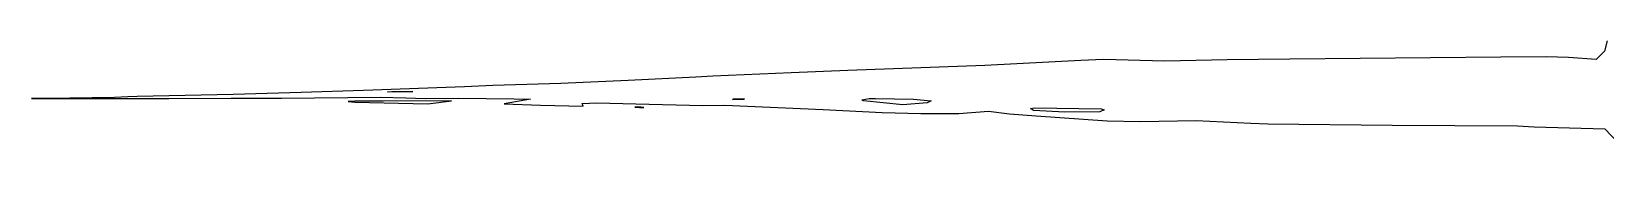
# Model space of a CAD drawing. Extents: x 0 to 792, y 0 to 189.
# Drawn here: x 0.02 to 34.84, y 93.01 to 95.73 of the extents above; entities that cross this region are included whole.
import ezdxf

# ---------------------------------------------------------------- set-up
doc = ezdxf.new("R2010")
doc.units = 0

msp = doc.modelspace()

# ---------------------------------------------------------------- linework, layer by layer
at = {"layer": 'Layer 1'}
for p, q in [((34.811789, 95.502682), (34.62765, 95.317719)), ((34.871648, 95.731564), (34.811789, 95.502682)), ((18.08172, 95.075307), (16.82387, 95.02479)), ((21.11097, 95.182213), (18.08172, 95.075307)), ((23.23098, 95.297196), (21.11097, 95.182213)), ((23.73136, 95.314917), (23.23098, 95.297196)), ((25.08913, 95.284008), (23.73136, 95.314917)), ((26.46658, 95.310384), (25.08913, 95.284008)), ((27.8527, 95.329178), (26.46658, 95.310384)), ((32.5227, 95.367588), (27.8527, 95.329178)), ((33.53404, 95.375747), (32.5227, 95.367588)), ((34.020026, 95.363137), (33.53404, 95.375747)), ((34.62765, 95.317719), (34.020026, 95.363137)), ((9.604288, 94.717605), (7.366778, 94.63181)), ((10.226782, 94.743158), (9.604288, 94.717605)), ((11.729022, 94.785852), (10.226782, 94.743158)), ((13.220002, 94.856972), (11.729022, 94.785852)), ((14.720982, 94.931978), (13.220002, 94.856972)), ((15.09682, 94.948381), (14.720982, 94.931978)), ((16.82387, 95.02479), (15.09682, 94.948381)), ((0.23686, 94.457848), (0.024045, 94.4562)), ((0.024045, 94.4562), (0.209521, 94.457024)), ((0.024045, 94.4562), (0.024045, 94.4562)), ((0.209521, 94.457024), (0.474245, 94.458836)), ((0.474245, 94.458836), (0.23686, 94.457848)), ((0.541056, 94.4593), (0.474232, 94.4588)), ((0.474232, 94.4588), (0.563437, 94.459212)), ((0.567456, 94.459294), (0.541056, 94.4593)), ((0.563437, 94.459212), (0.567456, 94.459294)), ((0.869518, 94.464898), (0.567617, 94.459787)), ((0.567617, 94.459787), (1.077395, 94.459459)), ((1.856764, 94.476108), (0.869518, 94.464898)), ((1.077395, 94.459459), (3.061245, 94.460614)), ((2.15739, 94.491605), (1.856764, 94.476108)), ((2.361228, 94.498034), (2.15739, 94.491605)), ((4.487708, 94.547487), (2.361228, 94.498034)), ((3.061245, 94.460614), (4.441945, 94.464565)), ((4.441945, 94.464565), (5.553965, 94.467452)), ((5.986198, 94.590021), (4.487708, 94.547487)), ((5.553965, 94.467452), (7.750075, 94.484018)), ((7.366778, 94.63181), (5.986198, 94.590021)), ((7.17484, 94.398806), (7.031378, 94.388928)), ((7.031378, 94.388928), (7.173604, 94.373431)), ((7.173604, 94.373431), (8.792924, 94.34178)), ((7.79962, 94.3965), (7.17484, 94.398806)), ((7.750075, 94.484018), (8.30358, 94.471318)), ((9.311366, 94.405246), (7.79962, 94.3965)), ((7.79962, 94.3965), (7.79962, 94.3965)), ((7.900674, 94.602105), (7.993898, 94.6087)), ((8.046154, 94.594852), (7.900674, 94.602105)), ((7.993898, 94.6087), (8.459104, 94.611584)), ((8.04617, 94.5947), (8.046154, 94.594852)), ((8.459104, 94.611584), (8.04617, 94.5947)), ((8.30358, 94.471318), (8.732769, 94.457966)), ((8.732769, 94.457966), (9.460086, 94.462169)), ((8.792924, 94.34178), (9.311366, 94.405246)), ((9.460086, 94.462169), (10.702476, 94.453516)), ((11.06181, 94.445766), (10.474735, 94.338451)), ((10.702476, 94.453516), (11.06181, 94.445766)), ((12.20512, 94.347928), (12.530164, 94.362189)), ((12.225158, 94.28644), (12.20512, 94.347928)), ((12.530164, 94.362189), (13.393938, 94.338945)), ((15.529614, 94.436677), (15.549686, 94.449538)), ((15.769184, 94.435113), (15.529614, 94.436677)), ((15.549686, 94.449538), (15.792572, 94.446817)), ((15.7692, 94.4349), (15.769184, 94.435113)), ((15.792572, 94.446817), (15.7692, 94.4349)), ((18.389288, 94.427443), (18.554035, 94.454974)), ((18.42298, 94.406841), (18.389288, 94.427443)), ((19.296522, 94.316501), (18.42298, 94.406841)), ((18.554035, 94.454974), (18.69185, 94.455538)), ((18.69185, 94.455538), (19.529826, 94.440535)), ((19.830904, 94.358293), (19.296522, 94.316501)), ((19.529826, 94.440535), (19.92464, 94.402373)), ((19.92464, 94.402373), (19.8309, 94.3581)), ((19.8309, 94.3581), (19.830904, 94.358293)), ((10.474735, 94.338451), (11.283451, 94.312732)), ((11.283451, 94.312732), (12.225158, 94.28644)), ((13.438263, 94.271859), (13.3688, 94.2651)), ((13.3688, 94.2651), (13.468142, 94.258504)), ((13.3688, 94.2651), (13.3688, 94.2651)), ((13.393938, 94.338945), (14.871488, 94.299544)), ((13.570041, 94.260731), (13.438263, 94.271859)), ((13.468142, 94.258504), (13.570041, 94.260731)), ((14.871488, 94.299544), (15.359961, 94.308612)), ((15.359961, 94.308612), (17.533921, 94.211762)), ((17.533921, 94.211762), (18.838031, 94.150274)), ((18.838031, 94.150274), (19.690945, 94.124309)), ((19.690945, 94.124309), (20.535968, 94.12703)), ((20.535968, 94.12703), (21.188403, 94.17632)), ((21.188403, 94.17632), (21.655794, 94.122249)), ((21.655794, 94.122249), (22.240787, 94.071393)), ((22.118633, 94.237699), (22.20994, 94.253935)), ((22.187495, 94.191132), (22.118633, 94.237699)), ((22.87628, 94.152725), (22.187495, 94.191132)), ((22.20994, 94.253935), (23.67857, 94.227313)), ((22.240787, 94.071393), (23.816237, 93.964736)), ((23.652374, 94.160554), (22.87628, 94.152725)), ((23.6524, 94.1604), (23.652374, 94.160554)), ((23.745739, 94.207202), (23.6524, 94.1604)), ((23.67857, 94.227313), (23.745739, 94.207202)), ((23.816237, 93.964736), (24.544152, 93.949075)), ((24.544152, 93.949075), (25.784592, 93.970174)), ((25.784592, 93.970174), (26.994532, 93.912231)), ((26.994532, 93.912231), (27.367875, 93.899949)), ((27.367875, 93.899949), (30.120545, 93.868058)), ((30.120545, 93.868058), (32.890625, 93.851079)), ((32.890625, 93.851079), (33.255911, 93.832122)), ((33.255911, 93.832122), (34.821041, 93.788683)), ((34.821041, 93.788683), (35.564826, 93.006553))]:
    msp.add_line(p, q, dxfattribs=at)

doc.saveas('drawing.dxf')
